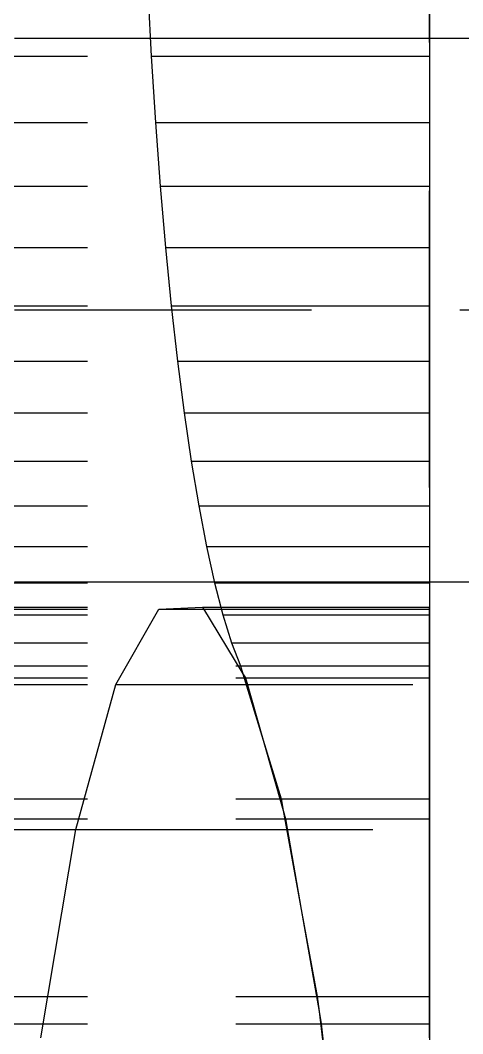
# Model space of a CAD drawing. Header units: millimetres. Extents: x 5 to 430, y 5 to 292.
# Drawn here: x 140.4 to 143.98, y 215.39 to 223.59 of the extents above; entities that cross this region are included whole.
import ezdxf

# ---------------------------------------------------------------- set-up
doc = ezdxf.new("R2010")
doc.units = ezdxf.units.MM
doc.linetypes.add('HIDDEN', pattern=[3.6, 2.4, -1.2])
doc.layers.add('HIDDEN', color=8, linetype='HIDDEN')
doc.layers.add('VISIBLE', color=7, linetype='CONTINUOUS')

msp = doc.modelspace()

# ---------------------------------------------------------------- linework, layer by layer
at = {"layer": 'HIDDEN'}
for p, q in [((143.710583, 205.406177), (143.710583, 241.906177)), ((141.431048, 223.848805), (141.460926, 223.296613)), ((143.710583, 223.848805), (143.710583, 223.296613)), ((138.546583, 223.296613), (141.460926, 223.296613)), ((141.460926, 223.296613), (141.495231, 222.761117)), ((141.460926, 223.296613), (143.710583, 223.296613)), ((143.710583, 223.296613), (143.710583, 222.761117)), ((138.546583, 222.761117), (141.495231, 222.761117)), ((141.495231, 222.761117), (141.533818, 222.244582)), ((141.495231, 222.761117), (143.710583, 222.761117)), ((143.710583, 222.761117), (143.710583, 222.244582)), ((138.546583, 222.244582), (141.533818, 222.244582)), ((141.533818, 222.244582), (141.576524, 221.749193)), ((141.533818, 222.244582), (143.710583, 222.244582)), ((143.710583, 222.244582), (143.710583, 221.749193)), ((138.546583, 221.749193), (141.576524, 221.749193)), ((141.576524, 221.749193), (141.623168, 221.277047)), ((141.576524, 221.749193), (143.710583, 221.749193)), ((143.710583, 221.749193), (143.710583, 221.277047)), ((138.546583, 221.277047), (141.623168, 221.277047)), ((141.623168, 221.277047), (141.673553, 220.830141)), ((141.623168, 221.277047), (143.710583, 221.277047)), ((143.710583, 221.277047), (143.710583, 220.830141)), ((140.356583, 221.243177), (150.356583, 221.243177)), ((138.546583, 220.830141), (141.673553, 220.830141)), ((141.673553, 220.830141), (141.727464, 220.410364)), ((141.673553, 220.830141), (143.710583, 220.830141)), ((143.710583, 220.830141), (143.710583, 220.410364)), ((138.546583, 220.410364), (141.727464, 220.410364)), ((141.727464, 220.410364), (141.784676, 220.019494)), ((141.727464, 220.410364), (143.710583, 220.410364)), ((143.710583, 220.410364), (143.710583, 220.019494)), ((138.546583, 220.019494), (141.784676, 220.019494)), ((141.784676, 220.019494), (141.844944, 219.659184)), ((141.784676, 220.019494), (143.710583, 220.019494)), ((143.710583, 220.019494), (143.710583, 219.659184)), ((138.546583, 219.659184), (141.844944, 219.659184)), ((141.844944, 219.659184), (141.908016, 219.330957)), ((141.844944, 219.659184), (143.710583, 219.659184)), ((143.710583, 219.659184), (143.710583, 219.330957)), ((138.546583, 219.330957), (141.908016, 219.330957)), ((141.908016, 219.330957), (141.973622, 219.036203)), ((141.908016, 219.330957), (143.710583, 219.330957)), ((143.710583, 219.330957), (143.710583, 219.036203)), ((138.546583, 219.036203), (141.973622, 219.036203)), ((141.973622, 219.036203), (142.041487, 218.776168)), ((141.973622, 219.036203), (143.710583, 219.036203)), ((143.710583, 219.036203), (143.710583, 218.776168)), ((138.546583, 218.840468), (141.875932, 218.840468)), ((138.546583, 218.822846), (141.521512, 218.822846)), ((141.175357, 218.214216), (141.521512, 218.822846)), ((141.521512, 218.822846), (141.875932, 218.840468)), ((141.521512, 218.822846), (143.710583, 218.822846)), ((141.875932, 218.840468), (142.202349, 218.300478)), ((141.875932, 218.840468), (143.710583, 218.840468)), ((143.710583, 218.840468), (143.710583, 218.266305)), ((143.710583, 218.822846), (143.710583, 218.840468)), ((143.710583, 218.214216), (143.710583, 218.822846)), ((138.546583, 218.776168), (142.041487, 218.776168)), ((142.041487, 218.776168), (142.111323, 218.551954)), ((142.041487, 218.776168), (143.710583, 218.776168)), ((143.710583, 218.776168), (143.710583, 218.551954)), ((138.546583, 218.551954), (142.111323, 218.551954)), ((142.111323, 218.551954), (142.182834, 218.364507)), ((142.111323, 218.551954), (143.710583, 218.551954)), ((143.710583, 218.551954), (143.710583, 218.364507)), ((138.546583, 218.364507), (142.182834, 218.364507)), ((142.182834, 218.364507), (142.202349, 218.300478)), ((142.182834, 218.364507), (143.710583, 218.364507)), ((143.710583, 218.364507), (143.710583, 217.288722)), ((138.546583, 218.266305), (142.223006, 218.266305)), ((142.202349, 218.300478), (142.223006, 218.266305)), ((142.202349, 218.300478), (142.366104, 217.763208)), ((142.223006, 218.266305), (142.366104, 217.763208)), ((142.223006, 218.266305), (143.710583, 218.266305)), ((143.710583, 218.266305), (143.710583, 217.12565)), ((138.546583, 218.214216), (141.175357, 218.214216)), ((140.852718, 217.041389), (141.175357, 218.214216)), ((141.175357, 218.214216), (143.710583, 218.214216)), ((143.710583, 217.041389), (143.710583, 218.214216)), ((142.366104, 217.763208), (142.528136, 217.19354)), ((142.366104, 217.763208), (142.510722, 217.288722)), ((138.546583, 217.288722), (142.510722, 217.288722)), ((142.510722, 217.288722), (142.528136, 217.19354)), ((142.510722, 217.288722), (143.710583, 217.288722)), ((143.710583, 217.288722), (143.710583, 215.689507)), ((142.528136, 217.19354), (142.547446, 217.12565)), ((142.528136, 217.19354), (142.674256, 216.394857)), ((138.546583, 217.12565), (142.547446, 217.12565)), ((142.547446, 217.12565), (142.674256, 216.394857)), ((142.547446, 217.12565), (143.710583, 217.12565)), ((143.710583, 217.12565), (143.710583, 215.468749)), ((138.546583, 217.041389), (140.852718, 217.041389)), ((140.567805, 215.356027), (140.852718, 217.041389)), ((140.852718, 217.041389), (143.710583, 217.041389)), ((143.710583, 215.356027), (143.710583, 217.041389)), ((142.674256, 216.394857), (142.817847, 215.567365)), ((142.674256, 216.394857), (142.803301, 215.689507)), ((138.546583, 215.689507), (142.803301, 215.689507)), ((142.803301, 215.689507), (142.817847, 215.567365)), ((142.803301, 215.689507), (143.710583, 215.689507)), ((143.710583, 215.689507), (143.710583, 213.637309)), ((142.817847, 215.567365), (142.834959, 215.468749)), ((142.817847, 215.567365), (142.939897, 214.542452)), ((138.546583, 215.468749), (142.834959, 215.468749)), ((142.834959, 215.468749), (142.939897, 214.542452)), ((142.834959, 215.468749), (143.710583, 215.468749)), ((143.710583, 215.468749), (143.710583, 213.368589))]:
    msp.add_line(p, q, dxfattribs=at)
at = {"layer": 'VISIBLE'}
for p, q in [((140.356583, 223.443177), (150.356583, 223.443177)), ((140.356583, 219.043177), (150.356583, 219.043177))]:
    msp.add_line(p, q, dxfattribs=at)

doc.saveas('drawing.dxf')
